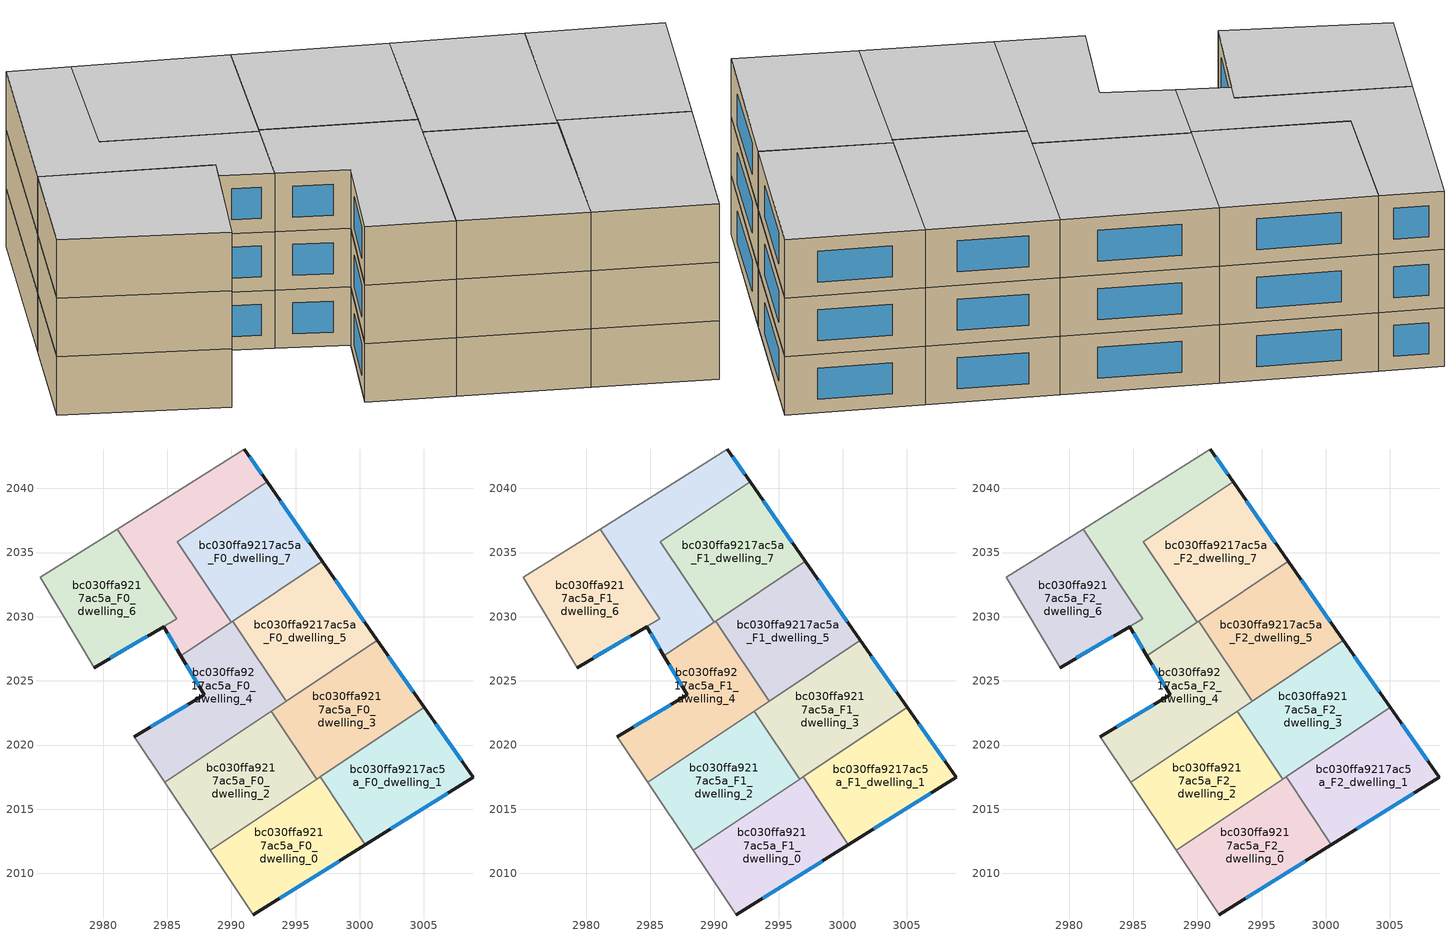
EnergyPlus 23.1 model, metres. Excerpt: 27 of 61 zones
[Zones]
bc030ffa9217ac5a_F0_dwelling_0
 floor ground (EU_floor_Construction): 2996.92,2017.51 3000.44,2012.24 2991.69,2006.78 2988.34,2011.79 z0
 wall outside (EU_wall_Construction): 2991.69,2006.78 3000.44,2012.24 z0:3
 wall to bc030ffa9217ac5a_F0_dwelling_1 (EU_wall_Construction): 3000.44,2012.24 2996.92,2017.51 z0:3
 wall adiabatic (EU_wall_Construction): 2988.34,2011.79 2991.69,2006.78 z0:3
 wall to bc030ffa9217ac5a_F0_dwelling_2 (EU_wall_Construction): 2996.66,2017.34 2988.34,2011.79 z0:3
 wall to bc030ffa9217ac5a_F0_dwelling_3 (EU_wall_Construction): 2996.92,2017.51 2996.66,2017.34 z0:3
 window (EU_Window_Construction): 2993.75,2008.06 2998.39,2010.96 z0.7:2.3
bc030ffa9217ac5a_F0_dwelling_1
 floor ground (EU_floor_Construction): 3005.02,2022.93 3008.83,2017.48 3000.44,2012.24 2996.92,2017.51 z0
 wall outside (EU_wall_Construction): 3000.44,2012.24 3008.83,2017.48 3005.02,2022.93 z0:3
 wall to bc030ffa9217ac5a_F0_dwelling_3 (EU_wall_Construction): 3005.02,2022.93 2996.92,2017.51 z0:3
 window (EU_Window_Construction): 3002.41,2013.47 3006.86,2016.25 / 3007.93,2018.76 3005.92,2021.65 z0.7:2.3
bc030ffa9217ac5a_F0_dwelling_2
 floor ground (EU_floor_Construction): 2993.12,2022.64 2996.66,2017.34 2988.34,2011.79 2984.8,2017.08 z0
 wall to bc030ffa9217ac5a_F0_dwelling_3 (EU_wall_Construction): 2996.66,2017.34 2993.12,2022.64 z0:3
 wall adiabatic (EU_wall_Construction): 2984.8,2017.08 2988.34,2011.79 z0:3
 wall to bc030ffa9217ac5a_F0_dwelling_4 (EU_wall_Construction): 2993.12,2022.64 2984.8,2017.08 z0:3
bc030ffa9217ac5a_F0_dwelling_3
 floor ground (EU_floor_Construction): 3001.38,2028.16 3005.02,2022.93 2996.66,2017.34 2993.12,2022.64 z0
 wall outside (EU_wall_Construction): 3005.02,2022.93 3001.38,2028.16 z0:3
 wall to bc030ffa9217ac5a_F0_dwelling_5 (EU_wall_Construction): 3001.38,2028.16 2994.27,2023.41 z0:3
 wall to bc030ffa9217ac5a_F0_dwelling_4 (EU_wall_Construction): 2994.27,2023.41 2993.12,2022.64 z0:3
 window (EU_Window_Construction): 3004.17,2024.16 3002.23,2026.93 z0.7:2.3
bc030ffa9217ac5a_F0_dwelling_4
 floor ground (EU_floor_Construction): 2990.09,2029.67 2994.27,2023.41 2984.8,2017.08 2982.42,2020.65 2987.89,2023.91 2986.06,2026.97 z0
 wall outside (EU_wall_Construction): 2986.06,2026.97 2987.89,2023.91 2982.42,2020.65 z0:3
 wall to bc030ffa9217ac5a_F0_dwelling_5 (EU_wall_Construction): 2994.27,2023.41 2990.09,2029.67 z0:3
 wall adiabatic (EU_wall_Construction): 2982.42,2020.65 2984.8,2017.08 z0:3
 wall to bc030ffa9217ac5a_F0_dwelling_8 (EU_wall_Construction): 2989.98,2029.59 2986.06,2026.97 z0:3
 wall to bc030ffa9217ac5a_F0_dwelling_7 (EU_wall_Construction): 2990.09,2029.67 2989.98,2029.59 z0:3
 window (EU_Window_Construction): 2986.61,2023.14 2983.7,2021.42 / 2986.49,2026.25 2987.46,2024.63 z0.7:2.3
bc030ffa9217ac5a_F0_dwelling_5
 floor ground (EU_floor_Construction): 2997.08,2034.33 3001.38,2028.16 2994.27,2023.41 2990.09,2029.67 z0
 wall outside (EU_wall_Construction): 3001.38,2028.16 2997.08,2034.33 z0:3
 wall to bc030ffa9217ac5a_F0_dwelling_7 (EU_wall_Construction): 2997.08,2034.33 2990.09,2029.67 z0:3
 window (EU_Window_Construction): 3000.37,2029.61 2998.09,2032.88 z0.7:2.3
bc030ffa9217ac5a_F0_dwelling_6
 floor ground (EU_floor_Construction): 2981.08,2036.83 2985.74,2029.85 2979.3,2026.04 2975.08,2033.07 z0
 wall adiabatic (EU_wall_Construction): 2981.08,2036.83 2975.08,2033.07 2979.3,2026.04 z0:3
 wall to bc030ffa9217ac5a_F0_dwelling_8 (EU_wall_Construction): 2979.3,2026.04 2985.74,2029.85 2981.08,2036.83 z0:3
bc030ffa9217ac5a_F0_dwelling_7
 floor ground (EU_floor_Construction): 2992.77,2040.51 2997.08,2034.33 2989.98,2029.59 2985.79,2035.84 z0
 wall outside (EU_wall_Construction): 2997.08,2034.33 2992.77,2040.51 z0:3
 wall to bc030ffa9217ac5a_F0_dwelling_8 (EU_wall_Construction): 2992.77,2040.51 2985.79,2035.84 2989.98,2029.59 z0:3
 window (EU_Window_Construction): 2996.07,2035.78 2993.78,2039.06 z0.7:2.3
bc030ffa9217ac5a_F0_dwelling_8
 floor ground (EU_floor_Construction): 2991,2043.05 2992.77,2040.51 2985.79,2035.84 2989.98,2029.59 2986.06,2026.97 2984.71,2029.24 2979.3,2026.04 2985.74,2029.85 2981.08,2036.83 z0
 wall outside (EU_wall_Construction): 2992.77,2040.51 2991,2043.05 / 2979.3,2026.04 2984.71,2029.24 2986.06,2026.97 z0:3
 wall adiabatic (EU_wall_Construction): 2991,2043.05 2981.08,2036.83 z0:3
 window (EU_Window_Construction): 2992.36,2041.11 2991.42,2042.45 / 2985.03,2028.7 2985.75,2027.5 / 2980.57,2026.79 2983.44,2028.48 z0.7:2.3
bc030ffa9217ac5a_F1_dwelling_0
 floor to bc030ffa9217ac5a_F0_dwelling_0 (EU_floor_Construction): 2996.92,2017.51 3000.44,2012.24 2991.69,2006.78 2988.34,2011.79 z3
 wall outside (EU_wall_Construction): 2991.69,2006.78 3000.44,2012.24 z3:6
 wall to bc030ffa9217ac5a_F1_dwelling_1 (EU_wall_Construction): 3000.44,2012.24 2996.92,2017.51 z3:6
 wall adiabatic (EU_wall_Construction): 2988.34,2011.79 2991.69,2006.78 z3:6
 wall to bc030ffa9217ac5a_F1_dwelling_2 (EU_wall_Construction): 2996.66,2017.34 2988.34,2011.79 z3:6
 wall to bc030ffa9217ac5a_F1_dwelling_3 (EU_wall_Construction): 2996.92,2017.51 2996.66,2017.34 z3:6
 window (EU_Window_Construction): 2993.75,2008.06 2998.39,2010.96 z3.7:5.3
bc030ffa9217ac5a_F1_dwelling_1
 floor to bc030ffa9217ac5a_F0_dwelling_1 (EU_floor_Construction): 3005.02,2022.93 3008.83,2017.48 3000.44,2012.24 2996.92,2017.51 z3
 wall outside (EU_wall_Construction): 3000.44,2012.24 3008.83,2017.48 3005.02,2022.93 z3:6
 wall to bc030ffa9217ac5a_F1_dwelling_3 (EU_wall_Construction): 3005.02,2022.93 2996.92,2017.51 z3:6
 window (EU_Window_Construction): 3002.41,2013.47 3006.86,2016.25 / 3007.93,2018.76 3005.92,2021.65 z3.7:5.3
bc030ffa9217ac5a_F1_dwelling_2
 floor to bc030ffa9217ac5a_F0_dwelling_2 (EU_floor_Construction): 2993.12,2022.64 2996.66,2017.34 2988.34,2011.79 2984.8,2017.08 z3
 wall to bc030ffa9217ac5a_F1_dwelling_3 (EU_wall_Construction): 2996.66,2017.34 2993.12,2022.64 z3:6
 wall adiabatic (EU_wall_Construction): 2984.8,2017.08 2988.34,2011.79 z3:6
 wall to bc030ffa9217ac5a_F1_dwelling_4 (EU_wall_Construction): 2993.12,2022.64 2984.8,2017.08 z3:6
bc030ffa9217ac5a_F1_dwelling_3
 floor to bc030ffa9217ac5a_F0_dwelling_3 (EU_floor_Construction): 3001.38,2028.16 3005.02,2022.93 2996.66,2017.34 2993.12,2022.64 z3
 wall outside (EU_wall_Construction): 3005.02,2022.93 3001.38,2028.16 z3:6
 wall to bc030ffa9217ac5a_F1_dwelling_5 (EU_wall_Construction): 3001.38,2028.16 2994.27,2023.41 z3:6
 wall to bc030ffa9217ac5a_F1_dwelling_4 (EU_wall_Construction): 2994.27,2023.41 2993.12,2022.64 z3:6
 window (EU_Window_Construction): 3004.17,2024.16 3002.23,2026.93 z3.7:5.3
bc030ffa9217ac5a_F1_dwelling_4
 floor to bc030ffa9217ac5a_F0_dwelling_4 (EU_floor_Construction): 2990.09,2029.67 2994.27,2023.41 2984.8,2017.08 2982.42,2020.65 2987.89,2023.91 2986.06,2026.97 z3
 wall outside (EU_wall_Construction): 2986.06,2026.97 2987.89,2023.91 2982.42,2020.65 z3:6
 wall to bc030ffa9217ac5a_F1_dwelling_5 (EU_wall_Construction): 2994.27,2023.41 2990.09,2029.67 z3:6
 wall adiabatic (EU_wall_Construction): 2982.42,2020.65 2984.8,2017.08 z3:6
 wall to bc030ffa9217ac5a_F1_dwelling_8 (EU_wall_Construction): 2989.98,2029.59 2986.06,2026.97 z3:6
 wall to bc030ffa9217ac5a_F1_dwelling_7 (EU_wall_Construction): 2990.09,2029.67 2989.98,2029.59 z3:6
 window (EU_Window_Construction): 2986.61,2023.14 2983.7,2021.42 / 2986.49,2026.25 2987.46,2024.63 z3.7:5.3
bc030ffa9217ac5a_F1_dwelling_5
 floor to bc030ffa9217ac5a_F0_dwelling_5 (EU_floor_Construction): 2997.08,2034.33 3001.38,2028.16 2994.27,2023.41 2990.09,2029.67 z3
 wall outside (EU_wall_Construction): 3001.38,2028.16 2997.08,2034.33 z3:6
 wall to bc030ffa9217ac5a_F1_dwelling_7 (EU_wall_Construction): 2997.08,2034.33 2990.09,2029.67 z3:6
 window (EU_Window_Construction): 3000.37,2029.61 2998.09,2032.88 z3.7:5.3
bc030ffa9217ac5a_F1_dwelling_6
 floor to bc030ffa9217ac5a_F0_dwelling_6 (EU_floor_Construction): 2981.08,2036.83 2985.74,2029.85 2979.3,2026.04 2975.08,2033.07 z3
 wall adiabatic (EU_wall_Construction): 2981.08,2036.83 2975.08,2033.07 2979.3,2026.04 z3:6
 wall to bc030ffa9217ac5a_F1_dwelling_8 (EU_wall_Construction): 2979.3,2026.04 2985.74,2029.85 2981.08,2036.83 z3:6
bc030ffa9217ac5a_F1_dwelling_7
 floor to bc030ffa9217ac5a_F0_dwelling_7 (EU_floor_Construction): 2992.77,2040.51 2997.08,2034.33 2989.98,2029.59 2985.79,2035.84 z3
 wall outside (EU_wall_Construction): 2997.08,2034.33 2992.77,2040.51 z3:6
 wall to bc030ffa9217ac5a_F1_dwelling_8 (EU_wall_Construction): 2992.77,2040.51 2985.79,2035.84 2989.98,2029.59 z3:6
 window (EU_Window_Construction): 2996.07,2035.78 2993.78,2039.06 z3.7:5.3
bc030ffa9217ac5a_F1_dwelling_8
 floor to bc030ffa9217ac5a_F0_dwelling_8 (EU_floor_Construction): 2991,2043.05 2992.77,2040.51 2985.79,2035.84 2989.98,2029.59 2986.06,2026.97 2984.71,2029.24 2979.3,2026.04 2985.74,2029.85 2981.08,2036.83 z3
 wall outside (EU_wall_Construction): 2992.77,2040.51 2991,2043.05 / 2979.3,2026.04 2984.71,2029.24 2986.06,2026.97 z3:6
 wall adiabatic (EU_wall_Construction): 2991,2043.05 2981.08,2036.83 z3:6
 window (EU_Window_Construction): 2992.36,2041.11 2991.42,2042.45 / 2985.03,2028.7 2985.75,2027.5 / 2980.57,2026.79 2983.44,2028.48 z3.7:5.3
bc030ffa9217ac5a_F2_dwelling_0
 floor to bc030ffa9217ac5a_F1_dwelling_0 (EU_floor_Construction): 2996.92,2017.51 3000.44,2012.24 2991.69,2006.78 2988.34,2011.79 z6
 wall outside (EU_wall_Construction): 2991.69,2006.78 3000.44,2012.24 z6:9
 wall to bc030ffa9217ac5a_F2_dwelling_1 (EU_wall_Construction): 3000.44,2012.24 2996.92,2017.51 z6:9
 wall adiabatic (EU_wall_Construction): 2988.34,2011.79 2991.69,2006.78 z6:9
 wall to bc030ffa9217ac5a_F2_dwelling_2 (EU_wall_Construction): 2996.66,2017.34 2988.34,2011.79 z6:9
 wall to bc030ffa9217ac5a_F2_dwelling_3 (EU_wall_Construction): 2996.92,2017.51 2996.66,2017.34 z6:9
 window (EU_Window_Construction): 2993.75,2008.06 2998.39,2010.96 z6.7:8.3
 ceiling to bc030ffa9217ac5a_F3_dwelling_0 (EU_floor_Construction): 3000.44,2012.24 2996.92,2017.51 2988.34,2011.79 2991.69,2006.78 z9
bc030ffa9217ac5a_F2_dwelling_1
 floor to bc030ffa9217ac5a_F1_dwelling_1 (EU_floor_Construction): 3005.02,2022.93 3008.83,2017.48 3000.44,2012.24 2996.92,2017.51 z6
 wall outside (EU_wall_Construction): 3000.44,2012.24 3008.83,2017.48 3005.02,2022.93 z6:9
 wall to bc030ffa9217ac5a_F2_dwelling_3 (EU_wall_Construction): 3005.02,2022.93 2996.92,2017.51 z6:9
 window (EU_Window_Construction): 3002.41,2013.47 3006.86,2016.25 / 3007.93,2018.76 3005.92,2021.65 z6.7:8.3
 ceiling to bc030ffa9217ac5a_F3_dwelling_1 (EU_floor_Construction): 3008.83,2017.48 3005.02,2022.93 2996.92,2017.51 3000.44,2012.24 z9
bc030ffa9217ac5a_F2_dwelling_2
 floor to bc030ffa9217ac5a_F1_dwelling_2 (EU_floor_Construction): 2993.12,2022.64 2996.66,2017.34 2988.34,2011.79 2984.8,2017.08 z6
 wall to bc030ffa9217ac5a_F2_dwelling_3 (EU_wall_Construction): 2996.66,2017.34 2993.12,2022.64 z6:9
 wall adiabatic (EU_wall_Construction): 2984.8,2017.08 2988.34,2011.79 z6:9
 wall to bc030ffa9217ac5a_F2_dwelling_4 (EU_wall_Construction): 2993.12,2022.64 2984.8,2017.08 z6:9
 ceiling to bc030ffa9217ac5a_F3_dwelling_2 (EU_floor_Construction): 2996.66,2017.34 2993.12,2022.64 2984.8,2017.08 2988.34,2011.79 z9
bc030ffa9217ac5a_F2_dwelling_3
 floor to bc030ffa9217ac5a_F1_dwelling_3 (EU_floor_Construction): 3001.38,2028.16 3005.02,2022.93 2996.66,2017.34 2993.12,2022.64 z6
 wall outside (EU_wall_Construction): 3005.02,2022.93 3001.38,2028.16 z6:9
 wall to bc030ffa9217ac5a_F2_dwelling_5 (EU_wall_Construction): 3001.38,2028.16 2994.27,2023.41 z6:9
 wall to bc030ffa9217ac5a_F2_dwelling_4 (EU_wall_Construction): 2994.27,2023.41 2993.12,2022.64 z6:9
 window (EU_Window_Construction): 3004.17,2024.16 3002.23,2026.93 z6.7:8.3
 ceiling to bc030ffa9217ac5a_F3_dwelling_3 (EU_floor_Construction): 3005.02,2022.93 3001.38,2028.16 2993.12,2022.64 2996.66,2017.34 z9
bc030ffa9217ac5a_F2_dwelling_4
 floor to bc030ffa9217ac5a_F1_dwelling_4 (EU_floor_Construction): 2990.09,2029.67 2994.27,2023.41 2984.8,2017.08 2982.42,2020.65 2987.89,2023.91 2986.06,2026.97 z6
 wall outside (EU_wall_Construction): 2986.06,2026.97 2987.89,2023.91 2982.42,2020.65 z6:9
 wall to bc030ffa9217ac5a_F2_dwelling_5 (EU_wall_Construction): 2994.27,2023.41 2990.09,2029.67 z6:9
 wall adiabatic (EU_wall_Construction): 2982.42,2020.65 2984.8,2017.08 z6:9
 wall to bc030ffa9217ac5a_F2_dwelling_8 (EU_wall_Construction): 2989.98,2029.59 2986.06,2026.97 z6:9
 wall to bc030ffa9217ac5a_F2_dwelling_7 (EU_wall_Construction): 2990.09,2029.67 2989.98,2029.59 z6:9
 window (EU_Window_Construction): 2986.61,2023.14 2983.7,2021.42 / 2986.49,2026.25 2987.46,2024.63 z6.7:8.3
 ceiling to bc030ffa9217ac5a_F3_dwelling_4 (EU_floor_Construction): 2994.27,2023.41 2990.09,2029.67 2986.06,2026.97 2987.89,2023.91 2982.42,2020.65 2984.8,2017.08 z9
bc030ffa9217ac5a_F2_dwelling_5
 floor to bc030ffa9217ac5a_F1_dwelling_5 (EU_floor_Construction): 2997.08,2034.33 3001.38,2028.16 2994.27,2023.41 2990.09,2029.67 z6
 wall outside (EU_wall_Construction): 3001.38,2028.16 2997.08,2034.33 z6:9
 wall to bc030ffa9217ac5a_F2_dwelling_7 (EU_wall_Construction): 2997.08,2034.33 2990.09,2029.67 z6:9
 window (EU_Window_Construction): 3000.37,2029.61 2998.09,2032.88 z6.7:8.3
 ceiling to bc030ffa9217ac5a_F3_dwelling_5 (EU_floor_Construction): 3001.38,2028.16 2997.08,2034.33 2990.09,2029.67 2994.27,2023.41 z9
bc030ffa9217ac5a_F2_dwelling_6
 floor to bc030ffa9217ac5a_F1_dwelling_6 (EU_floor_Construction): 2981.08,2036.83 2985.74,2029.85 2979.3,2026.04 2975.08,2033.07 z6
 wall adiabatic (EU_wall_Construction): 2981.08,2036.83 2975.08,2033.07 2979.3,2026.04 z6:9
 wall to bc030ffa9217ac5a_F2_dwelling_8 (EU_wall_Construction): 2979.3,2026.04 2985.74,2029.85 2981.08,2036.83 z6:9
 ceiling to bc030ffa9217ac5a_F3_dwelling_6 (EU_floor_Construction): 2985.74,2029.85 2981.08,2036.83 2975.08,2033.07 2979.3,2026.04 z9
bc030ffa9217ac5a_F2_dwelling_7
 floor to bc030ffa9217ac5a_F1_dwelling_7 (EU_floor_Construction): 2992.77,2040.51 2997.08,2034.33 2989.98,2029.59 2985.79,2035.84 z6
 wall outside (EU_wall_Construction): 2997.08,2034.33 2992.77,2040.51 z6:9
 wall to bc030ffa9217ac5a_F2_dwelling_8 (EU_wall_Construction): 2992.77,2040.51 2985.79,2035.84 2989.98,2029.59 z6:9
 window (EU_Window_Construction): 2996.07,2035.78 2993.78,2039.06 z6.7:8.3
 ceiling to bc030ffa9217ac5a_F3_dwelling_7 (EU_floor_Construction): 2997.08,2034.33 2992.77,2040.51 2985.79,2035.84 2989.98,2029.59 z9
bc030ffa9217ac5a_F2_dwelling_8
 floor to bc030ffa9217ac5a_F1_dwelling_8 (EU_floor_Construction): 2991,2043.05 2992.77,2040.51 2985.79,2035.84 2989.98,2029.59 2986.06,2026.97 2984.71,2029.24 2979.3,2026.04 2985.74,2029.85 2981.08,2036.83 z6
 wall outside (EU_wall_Construction): 2992.77,2040.51 2991,2043.05 / 2979.3,2026.04 2984.71,2029.24 2986.06,2026.97 z6:9
 wall adiabatic (EU_wall_Construction): 2991,2043.05 2981.08,2036.83 z6:9
 window (EU_Window_Construction): 2992.36,2041.11 2991.42,2042.45 / 2985.03,2028.7 2985.75,2027.5 / 2980.57,2026.79 2983.44,2028.48 z6.7:8.3
 ceiling to bc030ffa9217ac5a_F3_dwelling_8 (EU_floor_Construction): 2989.98,2029.59 2985.79,2035.84 2992.77,2040.51 2991,2043.05 2981.08,2036.83 2985.74,2029.85 2979.3,2026.04 2984.71,2029.24 2986.06,2026.97 z9
[Building]
EU S2 Campaign: North Axis=0; Terrain=City; Solar Distribution=FullExterior
[Site:Location]
Budapest.Ferenc.Liszt.Intl.AP: Latitude=47.437; Longitude=19.256; Time Zone=1; Elevation=185
[SizingPeriod:WeatherFileDays]
AnnualSizingPeriod: Begin Month=1; Begin Day of Month=1; End Month=12; End Day of Month=31; Day of Week for Start Day=Monday; Use Weather File Daylight Saving Period=No; Use Weather File Rain and Snow Indicators=No
[MATERIAL]
EU_InternalMass_Material: Roughness=MediumRough; Thickness=0.1; Conductivity=1; Density=1800; Specific Heat=900; Thermal Absorptance=0.9; Solar Absorptance=0.7; Visible Absorptance=0.7
[MATERIAL:NOMASS] Roughness=MediumRough; Thermal Absorptance=0.9; Solar Absorptance=0.7; Visible Absorptance=0.7
Name | Thermal Resistance
EU_wall_NoMass | 0.832559
EU_floor_NoMass | 0.872794
[WINDOWMATERIAL:SIMPLEGLAZINGSYSTEM]
EU_Window_SimpleGlazing: UFactor=2.79869; Solar Heat Gain Coefficient=0.75; Visible Transmittance=0.75
[CONSTRUCTION]
EU_wall_Construction: EU_wall_NoMass
EU_floor_Construction: EU_floor_NoMass
EU_Window_Construction: EU_Window_SimpleGlazing
EU_InternalMass_Construction: EU_InternalMass_Material
[ZONE] Type=1; Multiplier=1; Ceiling Height=autocalculate; Floor Area=autocalculate; Part of Total Floor Area=Yes
Name | Volume
bc030ffa9217ac5a_F0_dwelling_0; bc030ffa9217ac5a_F1_dwelling_0; bc030ffa9217ac5a_F2_dwelling_0 | 191.186
bc030ffa9217ac5a_F0_dwelling_1; bc030ffa9217ac5a_F1_dwelling_1; bc030ffa9217ac5a_F2_dwelling_1 | 191.199
bc030ffa9217ac5a_F0_dwelling_2; bc030ffa9217ac5a_F1_dwelling_2; bc030ffa9217ac5a_F2_dwelling_2 | 191.183
bc030ffa9217ac5a_F0_dwelling_3; bc030ffa9217ac5a_F1_dwelling_3; bc030ffa9217ac5a_F2_dwelling_3 | 191.179
bc030ffa9217ac5a_F0_dwelling_4; bc030ffa9217ac5a_F1_dwelling_4; bc030ffa9217ac5a_F2_dwelling_4 | 191.176
bc030ffa9217ac5a_F0_dwelling_5; bc030ffa9217ac5a_F1_dwelling_5; bc030ffa9217ac5a_F2_dwelling_5 | 191.149
bc030ffa9217ac5a_F0_dwelling_6; bc030ffa9217ac5a_F1_dwelling_6; bc030ffa9217ac5a_F2_dwelling_6 | 181.147
bc030ffa9217ac5a_F0_dwelling_7; bc030ffa9217ac5a_F1_dwelling_7; bc030ffa9217ac5a_F2_dwelling_7 | 191.191
bc030ffa9217ac5a_F0_dwelling_8; bc030ffa9217ac5a_F1_dwelling_8; bc030ffa9217ac5a_F2_dwelling_8 | 201.143
[INTERNALMASS] Construction=EU_InternalMass_Construction
Name | Zone or ZoneList | Surface Area
bc030ffa9217ac5a_F0_dwelling_0_EU_InternalMass | bc030ffa9217ac5a_F0_dwelling_0 | 63.7283
bc030ffa9217ac5a_F0_dwelling_1_EU_InternalMass | bc030ffa9217ac5a_F0_dwelling_1 | 63.7338
bc030ffa9217ac5a_F0_dwelling_2_EU_InternalMass | bc030ffa9217ac5a_F0_dwelling_2 | 63.7276
bc030ffa9217ac5a_F0_dwelling_3_EU_InternalMass | bc030ffa9217ac5a_F0_dwelling_3 | 63.7279
bc030ffa9217ac5a_F0_dwelling_4_EU_InternalMass | bc030ffa9217ac5a_F0_dwelling_4 | 63.7258
bc030ffa9217ac5a_F0_dwelling_5_EU_InternalMass | bc030ffa9217ac5a_F0_dwelling_5 | 63.7172
bc030ffa9217ac5a_F0_dwelling_6_EU_InternalMass | bc030ffa9217ac5a_F0_dwelling_6 | 60.3805
bc030ffa9217ac5a_F0_dwelling_7_EU_InternalMass | bc030ffa9217ac5a_F0_dwelling_7 | 63.7305
bc030ffa9217ac5a_F0_dwelling_8_EU_InternalMass | bc030ffa9217ac5a_F0_dwelling_8 | 67.0632
bc030ffa9217ac5a_F1_dwelling_0_EU_InternalMass | bc030ffa9217ac5a_F1_dwelling_0 | 63.7283
bc030ffa9217ac5a_F1_dwelling_1_EU_InternalMass | bc030ffa9217ac5a_F1_dwelling_1 | 63.7338
bc030ffa9217ac5a_F1_dwelling_2_EU_InternalMass | bc030ffa9217ac5a_F1_dwelling_2 | 63.7276
bc030ffa9217ac5a_F1_dwelling_3_EU_InternalMass | bc030ffa9217ac5a_F1_dwelling_3 | 63.7279
bc030ffa9217ac5a_F1_dwelling_4_EU_InternalMass | bc030ffa9217ac5a_F1_dwelling_4 | 63.7258
bc030ffa9217ac5a_F1_dwelling_5_EU_InternalMass | bc030ffa9217ac5a_F1_dwelling_5 | 63.7172
bc030ffa9217ac5a_F1_dwelling_6_EU_InternalMass | bc030ffa9217ac5a_F1_dwelling_6 | 60.3805
bc030ffa9217ac5a_F1_dwelling_7_EU_InternalMass | bc030ffa9217ac5a_F1_dwelling_7 | 63.7305
bc030ffa9217ac5a_F1_dwelling_8_EU_InternalMass | bc030ffa9217ac5a_F1_dwelling_8 | 67.0632
bc030ffa9217ac5a_F2_dwelling_0_EU_InternalMass | bc030ffa9217ac5a_F2_dwelling_0 | 63.7283
bc030ffa9217ac5a_F2_dwelling_1_EU_InternalMass | bc030ffa9217ac5a_F2_dwelling_1 | 63.7338
bc030ffa9217ac5a_F2_dwelling_2_EU_InternalMass | bc030ffa9217ac5a_F2_dwelling_2 | 63.7276
bc030ffa9217ac5a_F2_dwelling_3_EU_InternalMass | bc030ffa9217ac5a_F2_dwelling_3 | 63.7279
bc030ffa9217ac5a_F2_dwelling_4_EU_InternalMass | bc030ffa9217ac5a_F2_dwelling_4 | 63.7258
bc030ffa9217ac5a_F2_dwelling_5_EU_InternalMass | bc030ffa9217ac5a_F2_dwelling_5 | 63.7172
bc030ffa9217ac5a_F2_dwelling_6_EU_InternalMass | bc030ffa9217ac5a_F2_dwelling_6 | 60.3805
bc030ffa9217ac5a_F2_dwelling_7_EU_InternalMass | bc030ffa9217ac5a_F2_dwelling_7 | 63.7305
bc030ffa9217ac5a_F2_dwelling_8_EU_InternalMass | bc030ffa9217ac5a_F2_dwelling_8 | 67.0632
[OTHEREQUIPMENT] Fuel Type=Electricity; Design Level Calculation Method=Watts/Area; Power per Zone Floor Area=1; Fraction Latent=0; Fraction Radiant=0; Fraction Lost=0; Carbon Dioxide Generation Rate=0; EndUse Subcategory=EU_Step8_InternalGains
Name | Zone or ZoneList or Space or SpaceList | Schedule
EU_Step8_InternalGain_bc030ffa9217ac5a_F0_dwelling_0_f000 | bc030ffa9217ac5a_F0_dwelling_0 | EU_Step8_GainSchedule_bc030ffa9217ac5a_F0_dwelling_0_f000
EU_Step8_InternalGain_bc030ffa9217ac5a_F0_dwelling_1_f000 | bc030ffa9217ac5a_F0_dwelling_1 | EU_Step8_GainSchedule_bc030ffa9217ac5a_F0_dwelling_1_f000
EU_Step8_InternalGain_bc030ffa9217ac5a_F0_dwelling_2_f000 | bc030ffa9217ac5a_F0_dwelling_2 | EU_Step8_GainSchedule_bc030ffa9217ac5a_F0_dwelling_2_f000
EU_Step8_InternalGain_bc030ffa9217ac5a_F0_dwelling_3_f000 | bc030ffa9217ac5a_F0_dwelling_3 | EU_Step8_GainSchedule_bc030ffa9217ac5a_F0_dwelling_3_f000
EU_Step8_InternalGain_bc030ffa9217ac5a_F0_dwelling_4_f000 | bc030ffa9217ac5a_F0_dwelling_4 | EU_Step8_GainSchedule_bc030ffa9217ac5a_F0_dwelling_4_f000
EU_Step8_InternalGain_bc030ffa9217ac5a_F0_dwelling_5_f000 | bc030ffa9217ac5a_F0_dwelling_5 | EU_Step8_GainSchedule_bc030ffa9217ac5a_F0_dwelling_5_f000
EU_Step8_InternalGain_bc030ffa9217ac5a_F0_dwelling_6_f000 | bc030ffa9217ac5a_F0_dwelling_6 | EU_Step8_GainSchedule_bc030ffa9217ac5a_F0_dwelling_6_f000
EU_Step8_InternalGain_bc030ffa9217ac5a_F0_dwelling_7_f000 | bc030ffa9217ac5a_F0_dwelling_7 | EU_Step8_GainSchedule_bc030ffa9217ac5a_F0_dwelling_7_f000
EU_Step8_InternalGain_bc030ffa9217ac5a_F0_dwelling_8_f000 | bc030ffa9217ac5a_F0_dwelling_8 | EU_Step8_GainSchedule_bc030ffa9217ac5a_F0_dwelling_8_f000
EU_Step8_InternalGain_bc030ffa9217ac5a_F1_dwelling_0_f000 | bc030ffa9217ac5a_F1_dwelling_0 | EU_Step8_GainSchedule_bc030ffa9217ac5a_F1_dwelling_0_f000
EU_Step8_InternalGain_bc030ffa9217ac5a_F1_dwelling_1_f000 | bc030ffa9217ac5a_F1_dwelling_1 | EU_Step8_GainSchedule_bc030ffa9217ac5a_F1_dwelling_1_f000
EU_Step8_InternalGain_bc030ffa9217ac5a_F1_dwelling_2_f000 | bc030ffa9217ac5a_F1_dwelling_2 | EU_Step8_GainSchedule_bc030ffa9217ac5a_F1_dwelling_2_f000
EU_Step8_InternalGain_bc030ffa9217ac5a_F1_dwelling_3_f000 | bc030ffa9217ac5a_F1_dwelling_3 | EU_Step8_GainSchedule_bc030ffa9217ac5a_F1_dwelling_3_f000
EU_Step8_InternalGain_bc030ffa9217ac5a_F1_dwelling_4_f000 | bc030ffa9217ac5a_F1_dwelling_4 | EU_Step8_GainSchedule_bc030ffa9217ac5a_F1_dwelling_4_f000
EU_Step8_InternalGain_bc030ffa9217ac5a_F1_dwelling_5_f000 | bc030ffa9217ac5a_F1_dwelling_5 | EU_Step8_GainSchedule_bc030ffa9217ac5a_F1_dwelling_5_f000
EU_Step8_InternalGain_bc030ffa9217ac5a_F1_dwelling_6_f000 | bc030ffa9217ac5a_F1_dwelling_6 | EU_Step8_GainSchedule_bc030ffa9217ac5a_F1_dwelling_6_f000
EU_Step8_InternalGain_bc030ffa9217ac5a_F1_dwelling_7_f000 | bc030ffa9217ac5a_F1_dwelling_7 | EU_Step8_GainSchedule_bc030ffa9217ac5a_F1_dwelling_7_f000
EU_Step8_InternalGain_bc030ffa9217ac5a_F1_dwelling_8_f000 | bc030ffa9217ac5a_F1_dwelling_8 | EU_Step8_GainSchedule_bc030ffa9217ac5a_F1_dwelling_8_f000
EU_Step8_InternalGain_bc030ffa9217ac5a_F2_dwelling_0_f000 | bc030ffa9217ac5a_F2_dwelling_0 | EU_Step8_GainSchedule_bc030ffa9217ac5a_F2_dwelling_0_f000
EU_Step8_InternalGain_bc030ffa9217ac5a_F2_dwelling_1_f000 | bc030ffa9217ac5a_F2_dwelling_1 | EU_Step8_GainSchedule_bc030ffa9217ac5a_F2_dwelling_1_f000
EU_Step8_InternalGain_bc030ffa9217ac5a_F2_dwelling_2_f000 | bc030ffa9217ac5a_F2_dwelling_2 | EU_Step8_GainSchedule_bc030ffa9217ac5a_F2_dwelling_2_f000
EU_Step8_InternalGain_bc030ffa9217ac5a_F2_dwelling_3_f000 | bc030ffa9217ac5a_F2_dwelling_3 | EU_Step8_GainSchedule_bc030ffa9217ac5a_F2_dwelling_3_f000
EU_Step8_InternalGain_bc030ffa9217ac5a_F2_dwelling_4_f000 | bc030ffa9217ac5a_F2_dwelling_4 | EU_Step8_GainSchedule_bc030ffa9217ac5a_F2_dwelling_4_f000
EU_Step8_InternalGain_bc030ffa9217ac5a_F2_dwelling_5_f000 | bc030ffa9217ac5a_F2_dwelling_5 | EU_Step8_GainSchedule_bc030ffa9217ac5a_F2_dwelling_5_f000
EU_Step8_InternalGain_bc030ffa9217ac5a_F2_dwelling_6_f000 | bc030ffa9217ac5a_F2_dwelling_6 | EU_Step8_GainSchedule_bc030ffa9217ac5a_F2_dwelling_6_f000
EU_Step8_InternalGain_bc030ffa9217ac5a_F2_dwelling_7_f000 | bc030ffa9217ac5a_F2_dwelling_7 | EU_Step8_GainSchedule_bc030ffa9217ac5a_F2_dwelling_7_f000
EU_Step8_InternalGain_bc030ffa9217ac5a_F2_dwelling_8_f000 | bc030ffa9217ac5a_F2_dwelling_8 | EU_Step8_GainSchedule_bc030ffa9217ac5a_F2_dwelling_8_f000
[ZONEVENTILATION:DESIGNFLOWRATE] Schedule=EU_AlwaysOn; Design Flow Rate Calculation Method=AirChanges/Hour; Air Changes per Hour=0.475469; Ventilation Type=Natural; Fan Pressure Rise=0; Fan Total Efficiency=1; Constant Term Coefficient=1; Temperature Term Coefficient=0; Velocity Term Coefficient=0; Velocity Squared Term Coefficient=0; Minimum Indoor Temperature=-100; Maximum Indoor Temperature=100; Delta Temperature=-100; Minimum Outdoor Temperature=-100; Maximum Outdoor Temperature=100; Maximum Wind Speed=40
Name | Zone or ZoneList or Space or SpaceList
EU_ConstantAir_bc030ffa9217ac5a_F0_dwelling_0 | bc030ffa9217ac5a_F0_dwelling_0
EU_ConstantAir_bc030ffa9217ac5a_F0_dwelling_1 | bc030ffa9217ac5a_F0_dwelling_1
EU_ConstantAir_bc030ffa9217ac5a_F0_dwelling_2 | bc030ffa9217ac5a_F0_dwelling_2
EU_ConstantAir_bc030ffa9217ac5a_F0_dwelling_3 | bc030ffa9217ac5a_F0_dwelling_3
EU_ConstantAir_bc030ffa9217ac5a_F0_dwelling_4 | bc030ffa9217ac5a_F0_dwelling_4
EU_ConstantAir_bc030ffa9217ac5a_F0_dwelling_5 | bc030ffa9217ac5a_F0_dwelling_5
EU_ConstantAir_bc030ffa9217ac5a_F0_dwelling_6 | bc030ffa9217ac5a_F0_dwelling_6
EU_ConstantAir_bc030ffa9217ac5a_F0_dwelling_7 | bc030ffa9217ac5a_F0_dwelling_7
EU_ConstantAir_bc030ffa9217ac5a_F0_dwelling_8 | bc030ffa9217ac5a_F0_dwelling_8
EU_ConstantAir_bc030ffa9217ac5a_F1_dwelling_0 | bc030ffa9217ac5a_F1_dwelling_0
EU_ConstantAir_bc030ffa9217ac5a_F1_dwelling_1 | bc030ffa9217ac5a_F1_dwelling_1
EU_ConstantAir_bc030ffa9217ac5a_F1_dwelling_2 | bc030ffa9217ac5a_F1_dwelling_2
EU_ConstantAir_bc030ffa9217ac5a_F1_dwelling_3 | bc030ffa9217ac5a_F1_dwelling_3
EU_ConstantAir_bc030ffa9217ac5a_F1_dwelling_4 | bc030ffa9217ac5a_F1_dwelling_4
EU_ConstantAir_bc030ffa9217ac5a_F1_dwelling_5 | bc030ffa9217ac5a_F1_dwelling_5
EU_ConstantAir_bc030ffa9217ac5a_F1_dwelling_6 | bc030ffa9217ac5a_F1_dwelling_6
EU_ConstantAir_bc030ffa9217ac5a_F1_dwelling_7 | bc030ffa9217ac5a_F1_dwelling_7
EU_ConstantAir_bc030ffa9217ac5a_F1_dwelling_8 | bc030ffa9217ac5a_F1_dwelling_8
EU_ConstantAir_bc030ffa9217ac5a_F2_dwelling_0 | bc030ffa9217ac5a_F2_dwelling_0
EU_ConstantAir_bc030ffa9217ac5a_F2_dwelling_1 | bc030ffa9217ac5a_F2_dwelling_1
EU_ConstantAir_bc030ffa9217ac5a_F2_dwelling_2 | bc030ffa9217ac5a_F2_dwelling_2
EU_ConstantAir_bc030ffa9217ac5a_F2_dwelling_3 | bc030ffa9217ac5a_F2_dwelling_3
EU_ConstantAir_bc030ffa9217ac5a_F2_dwelling_4 | bc030ffa9217ac5a_F2_dwelling_4
EU_ConstantAir_bc030ffa9217ac5a_F2_dwelling_5 | bc030ffa9217ac5a_F2_dwelling_5
EU_ConstantAir_bc030ffa9217ac5a_F2_dwelling_6 | bc030ffa9217ac5a_F2_dwelling_6
EU_ConstantAir_bc030ffa9217ac5a_F2_dwelling_7 | bc030ffa9217ac5a_F2_dwelling_7
EU_ConstantAir_bc030ffa9217ac5a_F2_dwelling_8 | bc030ffa9217ac5a_F2_dwelling_8
[HVACTEMPLATE:THERMOSTAT] Constant Heating Setpoint=20; Constant Cooling Setpoint=50
EU_HeatOnly_bc030ffa9217ac5a_F0_dwelling_0; EU_HeatOnly_bc030ffa9217ac5a_F0_dwelling_1; EU_HeatOnly_bc030ffa9217ac5a_F0_dwelling_2; EU_HeatOnly_bc030ffa9217ac5a_F0_dwelling_3; EU_HeatOnly_bc030ffa9217ac5a_F0_dwelling_4; EU_HeatOnly_bc030ffa9217ac5a_F0_dwelling_5; EU_HeatOnly_bc030ffa9217ac5a_F0_dwelling_6; EU_HeatOnly_bc030ffa9217ac5a_F0_dwelling_7; EU_HeatOnly_bc030ffa9217ac5a_F0_dwelling_8; EU_HeatOnly_bc030ffa9217ac5a_F1_dwelling_0; EU_HeatOnly_bc030ffa9217ac5a_F1_dwelling_1; EU_HeatOnly_bc030ffa9217ac5a_F1_dwelling_2; EU_HeatOnly_bc030ffa9217ac5a_F1_dwelling_3; EU_HeatOnly_bc030ffa9217ac5a_F1_dwelling_4; EU_HeatOnly_bc030ffa9217ac5a_F1_dwelling_5; EU_HeatOnly_bc030ffa9217ac5a_F1_dwelling_6; EU_HeatOnly_bc030ffa9217ac5a_F1_dwelling_7; EU_HeatOnly_bc030ffa9217ac5a_F1_dwelling_8; EU_HeatOnly_bc030ffa9217ac5a_F2_dwelling_0; EU_HeatOnly_bc030ffa9217ac5a_F2_dwelling_1; EU_HeatOnly_bc030ffa9217ac5a_F2_dwelling_2; EU_HeatOnly_bc030ffa9217ac5a_F2_dwelling_3; EU_HeatOnly_bc030ffa9217ac5a_F2_dwelling_4; EU_HeatOnly_bc030ffa9217ac5a_F2_dwelling_5; EU_HeatOnly_bc030ffa9217ac5a_F2_dwelling_6; EU_HeatOnly_bc030ffa9217ac5a_F2_dwelling_7; EU_HeatOnly_bc030ffa9217ac5a_F2_dwelling_8; EU_HeatOnly_bc030ffa9217ac5a_F3_dwelling_0; EU_HeatOnly_bc030ffa9217ac5a_F3_dwelling_1; EU_HeatOnly_bc030ffa9217ac5a_F3_dwelling_2; EU_HeatOnly_bc030ffa9217ac5a_F3_dwelling_3; EU_HeatOnly_bc030ffa9217ac5a_F3_dwelling_4; EU_HeatOnly_bc030ffa9217ac5a_F3_dwelling_5; EU_HeatOnly_bc030ffa9217ac5a_F3_dwelling_6; EU_HeatOnly_bc030ffa9217ac5a_F3_dwelling_7; EU_HeatOnly_bc030ffa9217ac5a_F3_dwelling_8; EU_HeatOnly_bc030ffa9217ac5a_F4_dwelling_0; EU_HeatOnly_bc030ffa9217ac5a_F4_dwelling_1; EU_HeatOnly_bc030ffa9217ac5a_F4_dwelling_2; EU_HeatOnly_bc030ffa9217ac5a_F4_dwelling_3; EU_HeatOnly_bc030ffa9217ac5a_F4_dwelling_4; EU_HeatOnly_bc030ffa9217ac5a_F4_dwelling_5; EU_HeatOnly_bc030ffa9217ac5a_F4_dwelling_6; EU_HeatOnly_bc030ffa9217ac5a_F4_dwelling_7; EU_HeatOnly_bc030ffa9217ac5a_F4_dwelling_8; EU_HeatOnly_bc030ffa9217ac5a_F5_dwelling_0; EU_HeatOnly_bc030ffa9217ac5a_F5_dwelling_1; EU_HeatOnly_bc030ffa9217ac5a_F5_dwelling_2; EU_HeatOnly_bc030ffa9217ac5a_F5_dwelling_3; EU_HeatOnly_bc030ffa9217ac5a_F5_dwelling_4; EU_HeatOnly_bc030ffa9217ac5a_F5_dwelling_5; EU_HeatOnly_bc030ffa9217ac5a_F5_dwelling_6; EU_HeatOnly_bc030ffa9217ac5a_F5_dwelling_7; EU_HeatOnly_bc030ffa9217ac5a_F6_dwelling_0; EU_HeatOnly_bc030ffa9217ac5a_F6_dwelling_1; EU_HeatOnly_bc030ffa9217ac5a_F6_dwelling_2; EU_HeatOnly_bc030ffa9217ac5a_F6_dwelling_3; EU_HeatOnly_bc030ffa9217ac5a_F6_dwelling_4; EU_HeatOnly_bc030ffa9217ac5a_F6_dwelling_5; EU_HeatOnly_bc030ffa9217ac5a_F6_dwelling_6; EU_HeatOnly_bc030ffa9217ac5a_F6_dwelling_7
[HVACTEMPLATE:ZONE:IDEALLOADSAIRSYSTEM] System Availability Schedule=EU_AlwaysOn; Maximum Heating Supply Air Temperature=50; Minimum Cooling Supply Air Temperature=13; Maximum Heating Supply Air Humidity Ratio=0.0156; Minimum Cooling Supply Air Humidity Ratio=0.0077; Heating Limit=NoLimit; Cooling Limit=NoLimit; Heating Availability Schedule=EU_AlwaysOn; Cooling Availability Schedule=EU_CoolingOff; Dehumidification Control Type=ConstantSensibleHeatRatio; Cooling Sensible Heat Ratio=0.7; Dehumidification Setpoint=60; Humidification Control Type=None; Humidification Setpoint=30; Outdoor Air Method=None; Outdoor Air Flow Rate per Person=0.00944; Outdoor Air Flow Rate per Zone Floor Area=0; Outdoor Air Flow Rate per Zone=0; Demand Controlled Ventilation Type=None; Outdoor Air Economizer Type=NoEconomizer; Heat Recovery Type=None; Sensible Heat Recovery Effectiveness=0.7; Latent Heat Recovery Effectiveness=0.65
Name | Template Thermostat
bc030ffa9217ac5a_F0_dwelling_0 | EU_HeatOnly_bc030ffa9217ac5a_F0_dwelling_0
bc030ffa9217ac5a_F0_dwelling_1 | EU_HeatOnly_bc030ffa9217ac5a_F0_dwelling_1
bc030ffa9217ac5a_F0_dwelling_2 | EU_HeatOnly_bc030ffa9217ac5a_F0_dwelling_2
bc030ffa9217ac5a_F0_dwelling_3 | EU_HeatOnly_bc030ffa9217ac5a_F0_dwelling_3
bc030ffa9217ac5a_F0_dwelling_4 | EU_HeatOnly_bc030ffa9217ac5a_F0_dwelling_4
bc030ffa9217ac5a_F0_dwelling_5 | EU_HeatOnly_bc030ffa9217ac5a_F0_dwelling_5
bc030ffa9217ac5a_F0_dwelling_6 | EU_HeatOnly_bc030ffa9217ac5a_F0_dwelling_6
bc030ffa9217ac5a_F0_dwelling_7 | EU_HeatOnly_bc030ffa9217ac5a_F0_dwelling_7
bc030ffa9217ac5a_F0_dwelling_8 | EU_HeatOnly_bc030ffa9217ac5a_F0_dwelling_8
bc030ffa9217ac5a_F1_dwelling_0 | EU_HeatOnly_bc030ffa9217ac5a_F1_dwelling_0
bc030ffa9217ac5a_F1_dwelling_1 | EU_HeatOnly_bc030ffa9217ac5a_F1_dwelling_1
bc030ffa9217ac5a_F1_dwelling_2 | EU_HeatOnly_bc030ffa9217ac5a_F1_dwelling_2
bc030ffa9217ac5a_F1_dwelling_3 | EU_HeatOnly_bc030ffa9217ac5a_F1_dwelling_3
bc030ffa9217ac5a_F1_dwelling_4 | EU_HeatOnly_bc030ffa9217ac5a_F1_dwelling_4
bc030ffa9217ac5a_F1_dwelling_5 | EU_HeatOnly_bc030ffa9217ac5a_F1_dwelling_5
bc030ffa9217ac5a_F1_dwelling_6 | EU_HeatOnly_bc030ffa9217ac5a_F1_dwelling_6
bc030ffa9217ac5a_F1_dwelling_7 | EU_HeatOnly_bc030ffa9217ac5a_F1_dwelling_7
bc030ffa9217ac5a_F1_dwelling_8 | EU_HeatOnly_bc030ffa9217ac5a_F1_dwelling_8
bc030ffa9217ac5a_F2_dwelling_0 | EU_HeatOnly_bc030ffa9217ac5a_F2_dwelling_0
bc030ffa9217ac5a_F2_dwelling_1 | EU_HeatOnly_bc030ffa9217ac5a_F2_dwelling_1
bc030ffa9217ac5a_F2_dwelling_2 | EU_HeatOnly_bc030ffa9217ac5a_F2_dwelling_2
bc030ffa9217ac5a_F2_dwelling_3 | EU_HeatOnly_bc030ffa9217ac5a_F2_dwelling_3
bc030ffa9217ac5a_F2_dwelling_4 | EU_HeatOnly_bc030ffa9217ac5a_F2_dwelling_4
bc030ffa9217ac5a_F2_dwelling_5 | EU_HeatOnly_bc030ffa9217ac5a_F2_dwelling_5
bc030ffa9217ac5a_F2_dwelling_6 | EU_HeatOnly_bc030ffa9217ac5a_F2_dwelling_6
bc030ffa9217ac5a_F2_dwelling_7 | EU_HeatOnly_bc030ffa9217ac5a_F2_dwelling_7
bc030ffa9217ac5a_F2_dwelling_8 | EU_HeatOnly_bc030ffa9217ac5a_F2_dwelling_8
[SIZING:ZONE] Zone Cooling Design Supply Air Temperature Input Method=SupplyAirTemperature; Zone Cooling Design Supply Air Temperature=13; Zone Heating Design Supply Air Temperature Input Method=SupplyAirTemperature; Zone Heating Design Supply Air Temperature=50; Zone Cooling Design Supply Air Humidity Ratio=0.008; Zone Heating Design Supply Air Humidity Ratio=0.008; Cooling Design Air Flow Method=DesignDay; Cooling Design Air Flow Rate=0; Cooling Minimum Air Flow per Zone Floor Area=0.000762; Cooling Minimum Air Flow=0; Cooling Minimum Air Flow Fraction=0.2; Heating Design Air Flow Method=DesignDay; Heating Design Air Flow Rate=0; Heating Maximum Air Flow per Zone Floor Area=0.002032; Heating Maximum Air Flow=0.141576; Heating Maximum Air Flow Fraction=0.3; Account for Dedicated Outdoor Air System=No; Dedicated Outdoor Air System Control Strategy=NeutralSupplyAir; Dedicated Outdoor Air Low Setpoint Temperature for Design=autosize; Dedicated Outdoor Air High Setpoint Temperature for Design=autosize; Zone Load Sizing Method=Sensible Load Only No Latent Load; Zone Latent Cooling Design Supply Air Humidity Ratio Input Method=HumidityRatioDifference; Zone Cooling Design Supply Air Humidity Ratio Difference=0.005; Zone Latent Heating Design Supply Air Humidity Ratio Input Method=HumidityRatioDifference; Zone Humidification Design Supply Air Humidity Ratio Difference=0.005
bc030ffa9217ac5a_F0_dwelling_0; bc030ffa9217ac5a_F0_dwelling_1; bc030ffa9217ac5a_F0_dwelling_2; bc030ffa9217ac5a_F0_dwelling_3; bc030ffa9217ac5a_F0_dwelling_4; bc030ffa9217ac5a_F0_dwelling_5; bc030ffa9217ac5a_F0_dwelling_6; bc030ffa9217ac5a_F0_dwelling_7; bc030ffa9217ac5a_F0_dwelling_8; bc030ffa9217ac5a_F1_dwelling_0; bc030ffa9217ac5a_F1_dwelling_1; bc030ffa9217ac5a_F1_dwelling_2; bc030ffa9217ac5a_F1_dwelling_3; bc030ffa9217ac5a_F1_dwelling_4; bc030ffa9217ac5a_F1_dwelling_5; bc030ffa9217ac5a_F1_dwelling_6; bc030ffa9217ac5a_F1_dwelling_7; bc030ffa9217ac5a_F1_dwelling_8; bc030ffa9217ac5a_F2_dwelling_0; bc030ffa9217ac5a_F2_dwelling_1; bc030ffa9217ac5a_F2_dwelling_2; bc030ffa9217ac5a_F2_dwelling_3; bc030ffa9217ac5a_F2_dwelling_4; bc030ffa9217ac5a_F2_dwelling_5; bc030ffa9217ac5a_F2_dwelling_6; bc030ffa9217ac5a_F2_dwelling_7; bc030ffa9217ac5a_F2_dwelling_8
[SCHEDULE:CONSTANT]
Name | Hourly Value
EU_AlwaysOn | 1
EU_CoolingOff | 0
[SCHEDULE:FILE] Column Number=1; Rows to Skip at Top=0; Number of Hours of Data=8760; Column Separator=Comma; Interpolate to Timestep=No; Minutes per Item=60; Adjust Schedule for Daylight Savings=Yes
Name | File
EU_Step8_GainSchedule_bc030ffa9217ac5a_F0_dwelling_0_f000 | ../../schedules/bc030ffa9217ac5a/bc030ffa9217ac5a_F0_dwelling_0_f000_gain.csv
EU_Step8_GainSchedule_bc030ffa9217ac5a_F0_dwelling_1_f000 | ../../schedules/bc030ffa9217ac5a/bc030ffa9217ac5a_F0_dwelling_1_f000_gain.csv
EU_Step8_GainSchedule_bc030ffa9217ac5a_F0_dwelling_2_f000 | ../../schedules/bc030ffa9217ac5a/bc030ffa9217ac5a_F0_dwelling_2_f000_gain.csv
EU_Step8_GainSchedule_bc030ffa9217ac5a_F0_dwelling_3_f000 | ../../schedules/bc030ffa9217ac5a/bc030ffa9217ac5a_F0_dwelling_3_f000_gain.csv
EU_Step8_GainSchedule_bc030ffa9217ac5a_F0_dwelling_4_f000 | ../../schedules/bc030ffa9217ac5a/bc030ffa9217ac5a_F0_dwelling_4_f000_gain.csv
EU_Step8_GainSchedule_bc030ffa9217ac5a_F0_dwelling_5_f000 | ../../schedules/bc030ffa9217ac5a/bc030ffa9217ac5a_F0_dwelling_5_f000_gain.csv
EU_Step8_GainSchedule_bc030ffa9217ac5a_F0_dwelling_6_f000 | ../../schedules/bc030ffa9217ac5a/bc030ffa9217ac5a_F0_dwelling_6_f000_gain.csv
EU_Step8_GainSchedule_bc030ffa9217ac5a_F0_dwelling_7_f000 | ../../schedules/bc030ffa9217ac5a/bc030ffa9217ac5a_F0_dwelling_7_f000_gain.csv
EU_Step8_GainSchedule_bc030ffa9217ac5a_F0_dwelling_8_f000 | ../../schedules/bc030ffa9217ac5a/bc030ffa9217ac5a_F0_dwelling_8_f000_gain.csv
EU_Step8_GainSchedule_bc030ffa9217ac5a_F1_dwelling_0_f000 | ../../schedules/bc030ffa9217ac5a/bc030ffa9217ac5a_F1_dwelling_0_f000_gain.csv
EU_Step8_GainSchedule_bc030ffa9217ac5a_F1_dwelling_1_f000 | ../../schedules/bc030ffa9217ac5a/bc030ffa9217ac5a_F1_dwelling_1_f000_gain.csv
EU_Step8_GainSchedule_bc030ffa9217ac5a_F1_dwelling_2_f000 | ../../schedules/bc030ffa9217ac5a/bc030ffa9217ac5a_F1_dwelling_2_f000_gain.csv
EU_Step8_GainSchedule_bc030ffa9217ac5a_F1_dwelling_3_f000 | ../../schedules/bc030ffa9217ac5a/bc030ffa9217ac5a_F1_dwelling_3_f000_gain.csv
EU_Step8_GainSchedule_bc030ffa9217ac5a_F1_dwelling_4_f000 | ../../schedules/bc030ffa9217ac5a/bc030ffa9217ac5a_F1_dwelling_4_f000_gain.csv
EU_Step8_GainSchedule_bc030ffa9217ac5a_F1_dwelling_5_f000 | ../../schedules/bc030ffa9217ac5a/bc030ffa9217ac5a_F1_dwelling_5_f000_gain.csv
EU_Step8_GainSchedule_bc030ffa9217ac5a_F1_dwelling_6_f000 | ../../schedules/bc030ffa9217ac5a/bc030ffa9217ac5a_F1_dwelling_6_f000_gain.csv
EU_Step8_GainSchedule_bc030ffa9217ac5a_F1_dwelling_7_f000 | ../../schedules/bc030ffa9217ac5a/bc030ffa9217ac5a_F1_dwelling_7_f000_gain.csv
EU_Step8_GainSchedule_bc030ffa9217ac5a_F1_dwelling_8_f000 | ../../schedules/bc030ffa9217ac5a/bc030ffa9217ac5a_F1_dwelling_8_f000_gain.csv
EU_Step8_GainSchedule_bc030ffa9217ac5a_F2_dwelling_0_f000 | ../../schedules/bc030ffa9217ac5a/bc030ffa9217ac5a_F2_dwelling_0_f000_gain.csv
EU_Step8_GainSchedule_bc030ffa9217ac5a_F2_dwelling_1_f000 | ../../schedules/bc030ffa9217ac5a/bc030ffa9217ac5a_F2_dwelling_1_f000_gain.csv
EU_Step8_GainSchedule_bc030ffa9217ac5a_F2_dwelling_2_f000 | ../../schedules/bc030ffa9217ac5a/bc030ffa9217ac5a_F2_dwelling_2_f000_gain.csv
EU_Step8_GainSchedule_bc030ffa9217ac5a_F2_dwelling_3_f000 | ../../schedules/bc030ffa9217ac5a/bc030ffa9217ac5a_F2_dwelling_3_f000_gain.csv
EU_Step8_GainSchedule_bc030ffa9217ac5a_F2_dwelling_4_f000 | ../../schedules/bc030ffa9217ac5a/bc030ffa9217ac5a_F2_dwelling_4_f000_gain.csv
EU_Step8_GainSchedule_bc030ffa9217ac5a_F2_dwelling_5_f000 | ../../schedules/bc030ffa9217ac5a/bc030ffa9217ac5a_F2_dwelling_5_f000_gain.csv
EU_Step8_GainSchedule_bc030ffa9217ac5a_F2_dwelling_6_f000 | ../../schedules/bc030ffa9217ac5a/bc030ffa9217ac5a_F2_dwelling_6_f000_gain.csv
EU_Step8_GainSchedule_bc030ffa9217ac5a_F2_dwelling_7_f000 | ../../schedules/bc030ffa9217ac5a/bc030ffa9217ac5a_F2_dwelling_7_f000_gain.csv
EU_Step8_GainSchedule_bc030ffa9217ac5a_F2_dwelling_8_f000 | ../../schedules/bc030ffa9217ac5a/bc030ffa9217ac5a_F2_dwelling_8_f000_gain.csv
